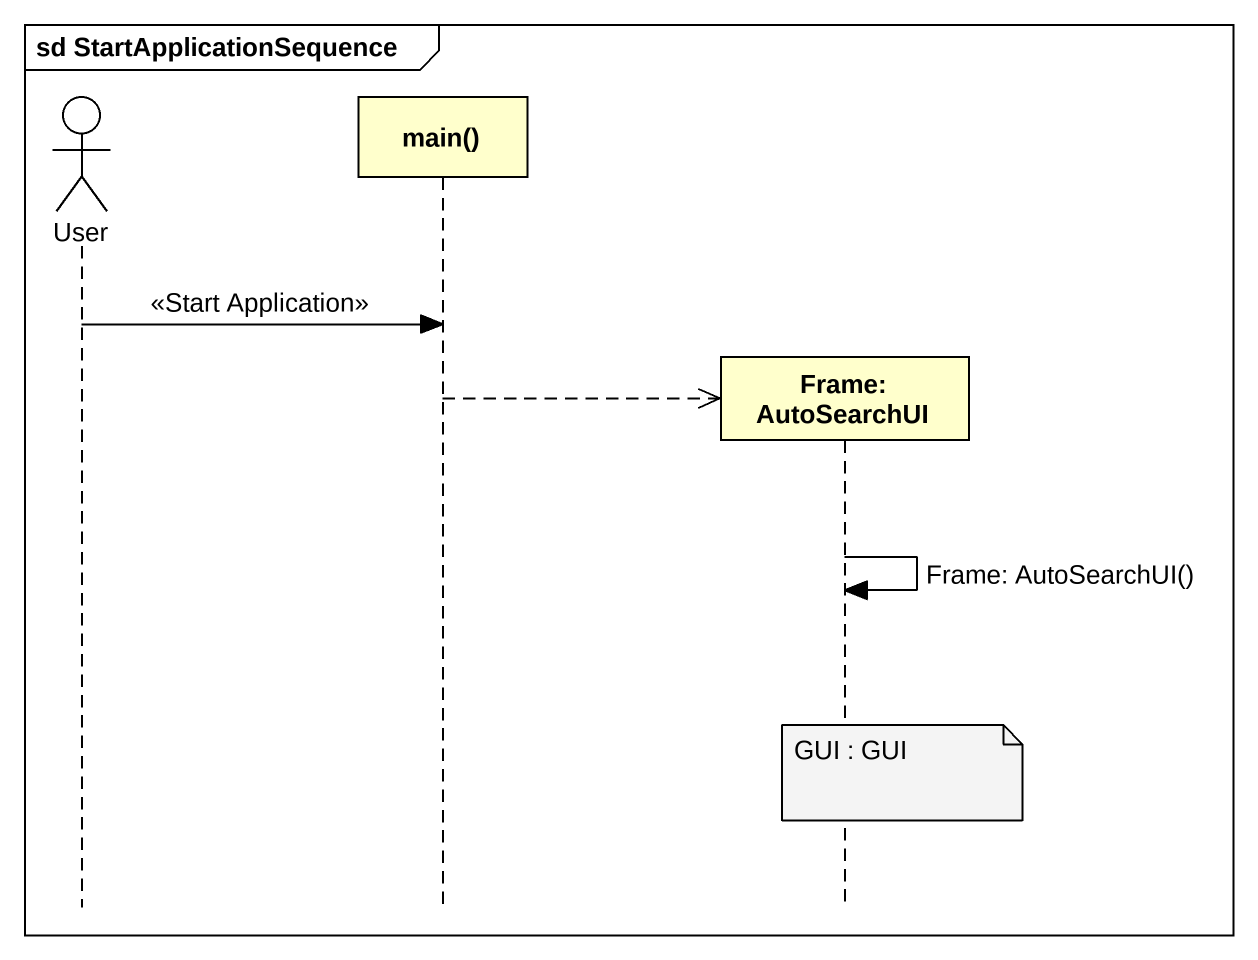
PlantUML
@startuml
mainframe sd StartApplicationSequence
hide footbox
actor User
participant "main()" as main
participant "Frame: AutoSearchUI" as Frame_AutoSearchUI

User -> main : <<Start Application>>
main -->> Frame_AutoSearchUI **
Frame_AutoSearchUI -> Frame_AutoSearchUI : Frame: AutoSearchUI()
note over Frame_AutoSearchUI : GUI : GUI
@enduml
